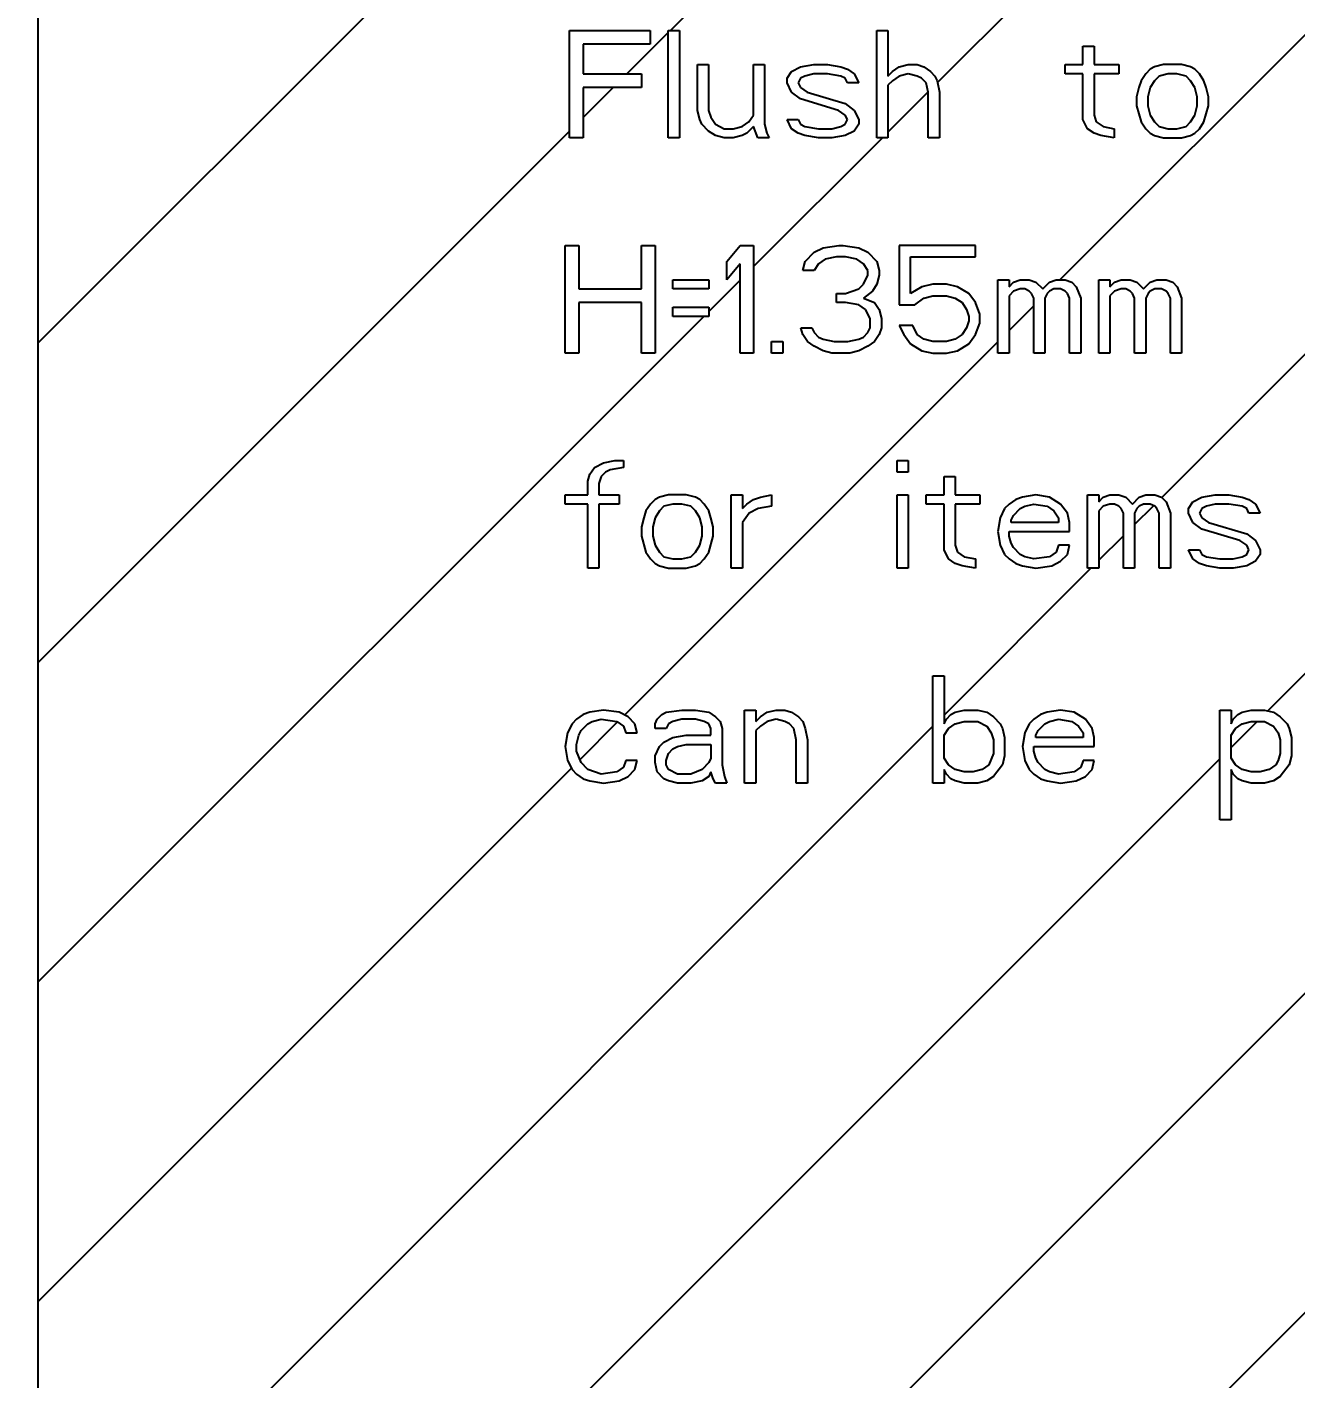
# Model space of a CAD drawing. Header units: millimetres. Extents: x 0 to 420, y 0 to 297.
# Drawn here: x 51.75 to 63.55, y 133.93 to 146.5 of the extents above; entities that cross this region are included whole.
import ezdxf

# ---------------------------------------------------------------- set-up
doc = ezdxf.new("R2010")
doc.units = ezdxf.units.MM
doc.header["$LTSCALE"] = 23.1
doc.layers.get('0').update_dxf_attribs({"linetype": 'CONTINUOUS'})
doc.layers.add('03___PRT_ALL_CURVES', color=7, linetype='CONTINUOUS')
doc.layers.add('06___PRT_ALL_SURFS', color=7, linetype='CONTINUOUS')
doc.styles.get("Standard").update_dxf_attribs({"font": 'txt', "width": 0.8})
doc.dimstyles.new('DIMSTYLE_1', dxfattribs={"dimtxt": 2.5, "dimasz": 3, "dimexe": 1.5, "dimexo": 1.2, "dimtad": 1, "dimdsep": 46, "dimtxsty": 'STANDARD', "dimblk": '_FILLED', "dimblk1": '_FILLED', "dimblk2": '_FILLED', "dimcen": 0.09, "dimazin": 2, "dimtp": 0.01, "dimtm": 0.01, "dimtfac": 1, "dimtofl": 0, "dimtmove": 0, "dimatfit": 3, "dimldrblk": '_FILLED', "dimfxl": 1, "dimtolj": 1, "dimarcsym": 0})

# ---------------------------------------------------------------- blocks, each defined once
blk = doc.blocks.new('_FILLED')
at = {"color": 0, "linetype": 'BYBLOCK'}
blk.add_solid([(0, 0), (-1, 0.1667), (-1, -0.1667)], dxfattribs=at)
blk = doc.blocks.new('*D0')
at = {"color": 7, "linetype": 'CONTINUOUS'}
for p, q in [((51.356, 210.903), (35.787, 210.903)), ((37.287, 210.903), (37.287, 145.203)), ((37.287, 79.503), (37.287, 145.203)), ((52.219, 79.503), (35.787, 79.503))]:
    blk.add_line(p, q, dxfattribs=at)
at = {"color": 7, "linetype": 'CONTINUOUS', "xscale": 3, "yscale": 3, "zscale": 3}
for p, rotation in [((37.287, 210.903), 90), ((37.287, 79.503), 270)]:
    blk.add_blockref('_FILLED', p, dxfattribs=dict(at, rotation=rotation))
at = {"color": 7, "linetype": 'CONTINUOUS', "insert": (34.162, 146.795), "char_height": 2.5, "width": 10, "attachment_point": 2, "rotation": 90, "line_spacing_factor": 0.9}
blk.add_mtext('131.4', dxfattribs=at)

msp = doc.modelspace()

# ---------------------------------------------------------------- linework, layer by layer
at = {"layer": '03___PRT_ALL_CURVES', "color": 7, "linetype": 'CONTINUOUS'}
for p, q in [((51.852, 209.403), (51.852, 96.603)), ((51.854, 143.557), (56.756, 148.46)), ((57.733, 146.466), (58.754, 147.487)), ((60.217, 145.98), (61.703, 147.466)), ((61.353, 144.147), (64.673, 147.466)), ((56.796, 145.466), (56.796, 146.466)), ((56.796, 146.466), (57.546, 146.466)), ((57.329, 146.062), (57.713, 146.447)), ((57.546, 146.466), (57.546, 146.339)), ((57.713, 145.466), (57.713, 146.466)), ((57.713, 146.466), (57.817, 146.466)), ((57.817, 146.466), (57.817, 145.466)), ((59.651, 145.466), (59.651, 146.466)), ((59.651, 146.466), (59.755, 146.466)), ((59.755, 146.466), (59.755, 146.041)), ((56.921, 146.339), (56.921, 146.062)), ((57.546, 146.339), (56.921, 146.339)), ((61.567, 146.147), (61.567, 146.318)), ((61.567, 146.318), (61.671, 146.318)), ((61.671, 146.318), (61.671, 146.147)), ((56.921, 146.062), (57.463, 146.062)), ((57.463, 146.062), (57.463, 145.935)), ((57.984, 145.722), (57.984, 146.147)), ((57.984, 146.147), (58.088, 146.147)), ((58.088, 146.147), (58.088, 145.722)), ((58.505, 145.679), (58.505, 146.147)), ((58.505, 146.147), (58.609, 146.147)), ((58.609, 146.147), (58.609, 145.594)), ((58.817, 146.02), (58.859, 146.083)), ((58.859, 146.083), (58.942, 146.126)), ((58.942, 146.126), (59.067, 146.147)), ((59.067, 146.062), (58.984, 146.041)), ((59.067, 146.147), (59.192, 146.147)), ((59.192, 146.062), (59.067, 146.062)), ((59.192, 146.147), (59.317, 146.126)), ((59.317, 146.041), (59.192, 146.062)), ((59.317, 146.126), (59.38, 146.105)), ((59.38, 146.105), (59.442, 146.062)), ((59.442, 146.062), (59.484, 145.977)), ((59.755, 146.041), (59.796, 146.083)), ((59.796, 146.083), (59.859, 146.126)), ((59.859, 146.126), (59.942, 146.147)), ((59.942, 146.062), (59.859, 146.041)), ((59.942, 146.147), (60.026, 146.147)), ((60.026, 146.041), (59.942, 146.062)), ((60.026, 146.147), (60.088, 146.126)), ((60.088, 146.126), (60.151, 146.083)), ((60.151, 146.083), (60.192, 146.041)), ((61.401, 146.062), (61.401, 146.147)), ((61.401, 146.147), (61.567, 146.147)), ((61.567, 146.062), (61.401, 146.062)), ((61.567, 145.637), (61.567, 146.062)), ((61.671, 146.147), (61.901, 146.147)), ((61.671, 146.062), (61.671, 145.679)), ((61.901, 146.062), (61.671, 146.062)), ((61.901, 146.147), (61.901, 146.062)), ((62.151, 146.062), (62.109, 145.998)), ((62.192, 146.105), (62.151, 146.062)), ((62.234, 146.126), (62.192, 146.105)), ((62.317, 146.147), (62.234, 146.126)), ((62.359, 146.062), (62.276, 146.041)), ((62.484, 146.147), (62.317, 146.147)), ((62.442, 146.062), (62.359, 146.062)), ((62.526, 146.041), (62.442, 146.062)), ((62.567, 146.126), (62.484, 146.147)), ((62.609, 146.105), (62.567, 146.126)), ((62.651, 146.062), (62.609, 146.105)), ((62.692, 145.998), (62.651, 146.062)), ((56.921, 145.935), (56.921, 145.466)), ((56.921, 145.655), (57.201, 145.935)), ((57.463, 145.935), (56.921, 145.935)), ((58.817, 145.977), (58.817, 146.02)), ((58.859, 145.892), (58.817, 145.977)), ((58.942, 146.02), (58.921, 145.977)), ((58.921, 145.977), (58.942, 145.935)), ((58.984, 146.041), (58.942, 146.02)), ((58.942, 145.935), (59.005, 145.892)), ((59.359, 146.02), (59.317, 146.041)), ((59.38, 145.977), (59.359, 146.02)), ((59.484, 145.977), (59.38, 145.977)), ((59.796, 145.998), (59.755, 145.956)), ((59.755, 145.956), (59.755, 145.466)), ((59.859, 146.041), (59.796, 145.998)), ((60.067, 146.02), (60.026, 146.041)), ((60.109, 145.977), (60.067, 146.02)), ((60.13, 145.892), (60.109, 145.977)), ((60.192, 146.041), (60.213, 145.998)), ((60.213, 145.998), (60.234, 145.892)), ((62.088, 145.935), (62.067, 145.849)), ((62.109, 145.998), (62.088, 145.935)), ((62.192, 145.935), (62.171, 145.849)), ((62.234, 145.998), (62.192, 145.935)), ((62.276, 146.041), (62.234, 145.998)), ((62.567, 145.998), (62.526, 146.041)), ((62.609, 145.935), (62.567, 145.998)), ((62.63, 145.849), (62.609, 145.935)), ((62.713, 145.935), (62.692, 145.998)), ((62.734, 145.849), (62.713, 145.935)), ((58.942, 145.828), (58.859, 145.892)), ((59.296, 145.722), (58.942, 145.828)), ((59.005, 145.892), (59.359, 145.786)), ((59.755, 145.518), (60.13, 145.893)), ((60.13, 145.466), (60.13, 145.892)), ((60.234, 145.892), (60.234, 145.466)), ((62.067, 145.849), (62.067, 145.764)), ((62.171, 145.849), (62.171, 145.764)), ((62.63, 145.764), (62.63, 145.849)), ((62.734, 145.764), (62.734, 145.849)), ((58.005, 145.637), (57.984, 145.722)), ((58.088, 145.722), (58.109, 145.658)), ((58.463, 145.615), (58.505, 145.679)), ((59.359, 145.679), (59.296, 145.722)), ((59.359, 145.786), (59.442, 145.722)), ((59.38, 145.637), (59.359, 145.679)), ((59.442, 145.722), (59.484, 145.637)), ((61.671, 145.679), (61.692, 145.615)), ((62.067, 145.764), (62.109, 145.615)), ((62.171, 145.764), (62.192, 145.679)), ((62.192, 145.679), (62.234, 145.615)), ((62.567, 145.615), (62.609, 145.679)), ((62.609, 145.679), (62.63, 145.764)), ((62.692, 145.615), (62.734, 145.764)), ((58.026, 145.594), (58.005, 145.637)), ((58.088, 145.53), (58.026, 145.594)), ((58.109, 145.658), (58.151, 145.594)), ((58.151, 145.594), (58.234, 145.552)), ((58.234, 145.552), (58.317, 145.552)), ((58.317, 145.552), (58.401, 145.573)), ((58.401, 145.573), (58.463, 145.615)), ((58.505, 145.573), (58.442, 145.509)), ((58.546, 145.466), (58.505, 145.573)), ((58.609, 145.594), (58.63, 145.509)), ((58.859, 145.552), (58.817, 145.637)), ((58.817, 145.637), (58.921, 145.637)), ((58.921, 145.509), (58.859, 145.552)), ((58.921, 145.637), (58.942, 145.594)), ((58.942, 145.594), (58.984, 145.573)), ((58.984, 145.573), (59.109, 145.552)), ((59.109, 145.552), (59.234, 145.552)), ((59.234, 145.552), (59.317, 145.573)), ((59.317, 145.573), (59.359, 145.594)), ((59.359, 145.594), (59.38, 145.637)), ((59.484, 145.594), (59.442, 145.53)), ((59.484, 145.637), (59.484, 145.594)), ((61.609, 145.552), (61.567, 145.637)), ((61.671, 145.509), (61.609, 145.552)), ((61.692, 145.615), (61.755, 145.573)), ((61.755, 145.573), (61.859, 145.552)), ((61.859, 145.552), (61.859, 145.466)), ((62.109, 145.615), (62.151, 145.552)), ((62.151, 145.552), (62.192, 145.509)), ((62.234, 145.615), (62.276, 145.573)), ((62.276, 145.573), (62.359, 145.552)), ((62.359, 145.552), (62.442, 145.552)), ((62.442, 145.552), (62.526, 145.573)), ((62.526, 145.573), (62.567, 145.615)), ((62.609, 145.509), (62.651, 145.552)), ((62.651, 145.552), (62.692, 145.615)), ((51.854, 140.587), (56.796, 145.53)), ((56.921, 145.466), (56.796, 145.466)), ((57.817, 145.466), (57.713, 145.466)), ((58.151, 145.488), (58.088, 145.53)), ((58.234, 145.466), (58.151, 145.488)), ((58.317, 145.466), (58.234, 145.466)), ((58.401, 145.488), (58.317, 145.466)), ((58.442, 145.509), (58.401, 145.488)), ((58.506, 144.27), (59.703, 145.466)), ((58.651, 145.466), (58.546, 145.466)), ((58.63, 145.509), (58.651, 145.466)), ((58.984, 145.488), (58.921, 145.509)), ((59.109, 145.466), (58.984, 145.488)), ((59.234, 145.466), (59.109, 145.466)), ((59.359, 145.488), (59.234, 145.466)), ((59.442, 145.53), (59.359, 145.488)), ((59.755, 145.466), (59.651, 145.466)), ((60.234, 145.466), (60.13, 145.466)), ((61.734, 145.488), (61.671, 145.509)), ((61.859, 145.466), (61.734, 145.488)), ((62.192, 145.509), (62.234, 145.488)), ((62.234, 145.488), (62.317, 145.466)), ((62.317, 145.466), (62.484, 145.466)), ((62.484, 145.466), (62.567, 145.488)), ((62.567, 145.488), (62.609, 145.509)), ((56.756, 143.466), (56.756, 144.466)), ((56.756, 144.466), (56.881, 144.466)), ((56.881, 144.466), (56.881, 144.062)), ((57.465, 144.062), (57.465, 144.466)), ((57.465, 144.466), (57.59, 144.466)), ((57.59, 144.466), (57.59, 143.466)), ((58.256, 144.318), (58.381, 144.466)), ((58.381, 144.466), (58.506, 144.466)), ((58.506, 144.466), (58.506, 143.466)), ((59.069, 144.403), (59.152, 144.445)), ((59.152, 144.445), (59.298, 144.466)), ((59.298, 144.466), (59.34, 144.466)), ((59.34, 144.466), (59.485, 144.445)), ((59.485, 144.445), (59.569, 144.403)), ((59.86, 144.466), (59.86, 143.913)), ((60.569, 144.466), (59.86, 144.466)), ((60.569, 144.36), (60.569, 144.466)), ((58.256, 144.147), (58.256, 144.318)), ((58.381, 144.296), (58.256, 144.147)), ((58.381, 143.466), (58.381, 144.296)), ((58.965, 144.232), (58.985, 144.318)), ((58.985, 144.318), (59.069, 144.403)), ((59.11, 144.296), (59.069, 144.232)), ((59.173, 144.339), (59.11, 144.296)), ((59.277, 144.36), (59.173, 144.339)), ((59.36, 144.36), (59.277, 144.36)), ((59.465, 144.339), (59.36, 144.36)), ((59.527, 144.296), (59.465, 144.339)), ((59.569, 144.232), (59.527, 144.296)), ((59.569, 144.403), (59.652, 144.318)), ((59.652, 144.318), (59.673, 144.232)), ((59.965, 144.02), (59.965, 144.36)), ((59.965, 144.36), (60.569, 144.36)), ((59.069, 144.232), (58.965, 144.232)), ((59.527, 144.105), (59.569, 144.19)), ((59.569, 144.19), (59.569, 144.232)), ((59.673, 144.19), (59.652, 144.105)), ((59.673, 144.232), (59.673, 144.19)), ((56.881, 144.062), (57.465, 144.062)), ((57.756, 144.062), (57.756, 144.147)), ((57.756, 144.147), (58.09, 144.147)), ((58.09, 144.062), (57.756, 144.062)), ((58.09, 144.147), (58.09, 144.062)), ((58.09, 143.853), (58.381, 144.145)), ((59.36, 144.02), (59.485, 144.062)), ((59.485, 144.062), (59.527, 144.105)), ((59.61, 144.041), (59.527, 143.977)), ((59.652, 144.105), (59.61, 144.041)), ((60.069, 144.083), (59.965, 144.02)), ((60.173, 144.105), (60.069, 144.083)), ((60.298, 144.105), (60.173, 144.105)), ((60.402, 144.083), (60.298, 144.105)), ((60.506, 144.02), (60.402, 144.083)), ((60.777, 143.466), (60.777, 144.147)), ((60.777, 144.147), (60.881, 144.147)), ((60.881, 144.147), (60.881, 144.083)), ((60.881, 144.083), (60.923, 144.126)), ((60.923, 144.041), (60.881, 143.998)), ((60.923, 144.126), (60.985, 144.147)), ((60.985, 144.062), (60.923, 144.041)), ((60.985, 144.147), (61.069, 144.147)), ((61.027, 144.062), (60.985, 144.062)), ((61.069, 144.041), (61.027, 144.062)), ((61.069, 144.147), (61.131, 144.126)), ((61.09, 144.02), (61.069, 144.041)), ((61.131, 144.126), (61.194, 144.062)), ((61.194, 144.062), (61.256, 144.126)), ((61.256, 144.041), (61.235, 144.02)), ((61.256, 144.126), (61.319, 144.147)), ((61.298, 144.062), (61.256, 144.041)), ((61.36, 144.062), (61.298, 144.062)), ((61.319, 144.147), (61.402, 144.147)), ((61.402, 144.041), (61.36, 144.062)), ((61.402, 144.147), (61.465, 144.126)), ((61.423, 144.02), (61.402, 144.041)), ((61.465, 144.126), (61.506, 144.083)), ((61.506, 144.083), (61.548, 143.977)), ((61.715, 143.466), (61.715, 144.147)), ((61.715, 144.147), (61.819, 144.147)), ((61.819, 144.147), (61.819, 144.083)), ((61.819, 144.083), (61.86, 144.126)), ((61.86, 144.041), (61.819, 143.998)), ((61.86, 144.126), (61.923, 144.147)), ((61.923, 144.062), (61.86, 144.041)), ((61.923, 144.147), (62.006, 144.147)), ((61.965, 144.062), (61.923, 144.062)), ((62.006, 144.041), (61.965, 144.062)), ((62.006, 144.147), (62.069, 144.126)), ((62.027, 144.02), (62.006, 144.041)), ((62.069, 144.126), (62.131, 144.062)), ((62.131, 144.062), (62.194, 144.126)), ((62.194, 144.041), (62.173, 144.02)), ((62.194, 144.126), (62.256, 144.147)), ((62.235, 144.062), (62.194, 144.041)), ((62.298, 144.062), (62.235, 144.062)), ((62.256, 144.147), (62.34, 144.147)), ((62.34, 144.041), (62.298, 144.062)), ((62.34, 144.147), (62.402, 144.126)), ((62.36, 144.02), (62.34, 144.041)), ((62.402, 144.126), (62.444, 144.083)), ((62.444, 144.083), (62.485, 143.977)), ((56.881, 143.935), (56.881, 143.466)), ((57.465, 143.935), (56.881, 143.935)), ((57.465, 143.466), (57.465, 143.935)), ((59.277, 143.935), (59.277, 144.02)), ((59.277, 144.02), (59.36, 144.02)), ((59.36, 143.935), (59.277, 143.935)), ((59.485, 143.913), (59.36, 143.935)), ((59.548, 143.871), (59.485, 143.913)), ((59.527, 143.977), (59.631, 143.935)), ((59.631, 143.935), (59.673, 143.871)), ((59.86, 143.913), (60.006, 143.913)), ((60.006, 143.913), (60.09, 143.977)), ((60.09, 143.977), (60.173, 143.998)), ((60.173, 143.998), (60.298, 143.998)), ((60.298, 143.998), (60.381, 143.977)), ((60.381, 143.977), (60.444, 143.935)), ((60.444, 143.935), (60.485, 143.871)), ((60.569, 143.935), (60.506, 144.02)), ((60.61, 143.828), (60.569, 143.935)), ((60.881, 143.998), (60.881, 143.466)), ((61.11, 143.977), (61.09, 144.02)), ((61.11, 143.466), (61.11, 143.977)), ((61.235, 144.02), (61.215, 143.977)), ((61.215, 143.977), (61.215, 143.466)), ((61.444, 143.977), (61.423, 144.02)), ((61.444, 143.466), (61.444, 143.977)), ((61.548, 143.977), (61.548, 143.466)), ((61.819, 143.998), (61.819, 143.466)), ((62.048, 143.977), (62.027, 144.02)), ((62.048, 143.466), (62.048, 143.977)), ((62.173, 144.02), (62.152, 143.977)), ((62.152, 143.977), (62.152, 143.466)), ((62.381, 143.977), (62.36, 144.02)), ((62.381, 143.466), (62.381, 143.977)), ((62.485, 143.977), (62.485, 143.466)), ((51.854, 137.617), (58.043, 143.807)), ((57.756, 143.807), (57.756, 143.892)), ((57.756, 143.892), (58.09, 143.892)), ((58.09, 143.807), (57.756, 143.807)), ((58.09, 143.892), (58.09, 143.807)), ((59.59, 143.786), (59.548, 143.871)), ((59.59, 143.7), (59.59, 143.786)), ((59.673, 143.871), (59.694, 143.786)), ((59.694, 143.786), (59.694, 143.7)), ((60.485, 143.871), (60.506, 143.807)), ((60.506, 143.807), (60.506, 143.764)), ((60.61, 143.743), (60.61, 143.828)), ((60.881, 143.675), (61.11, 143.904)), ((58.965, 143.637), (58.944, 143.7)), ((58.944, 143.7), (59.048, 143.7)), ((59.048, 143.7), (59.069, 143.658)), ((59.069, 143.658), (59.11, 143.615)), ((59.527, 143.615), (59.569, 143.658)), ((59.569, 143.658), (59.59, 143.7)), ((59.694, 143.7), (59.673, 143.637)), ((59.86, 143.722), (59.902, 143.637)), ((59.985, 143.722), (59.86, 143.722)), ((60.027, 143.637), (59.985, 143.722)), ((60.485, 143.7), (60.444, 143.637)), ((60.506, 143.764), (60.485, 143.7)), ((60.569, 143.637), (60.61, 143.743)), ((57.307, 140.1), (60.777, 143.571)), ((58.673, 143.466), (58.673, 143.573)), ((58.673, 143.573), (58.777, 143.573)), ((58.777, 143.573), (58.777, 143.466)), ((59.006, 143.573), (58.965, 143.637)), ((59.069, 143.53), (59.006, 143.573)), ((59.11, 143.615), (59.152, 143.594)), ((59.152, 143.594), (59.256, 143.573)), ((59.256, 143.573), (59.381, 143.573)), ((59.381, 143.573), (59.485, 143.594)), ((59.485, 143.594), (59.527, 143.615)), ((59.631, 143.573), (59.569, 143.53)), ((59.673, 143.637), (59.631, 143.573)), ((59.902, 143.637), (59.965, 143.552)), ((59.965, 143.552), (60.069, 143.488)), ((60.09, 143.594), (60.027, 143.637)), ((60.173, 143.573), (60.09, 143.594)), ((60.298, 143.573), (60.173, 143.573)), ((60.381, 143.594), (60.298, 143.573)), ((60.444, 143.637), (60.381, 143.594)), ((60.402, 143.488), (60.506, 143.552)), ((60.506, 143.552), (60.569, 143.637)), ((62.3, 142.124), (63.732, 143.556)), ((56.881, 143.466), (56.756, 143.466)), ((57.59, 143.466), (57.465, 143.466)), ((58.506, 143.466), (58.381, 143.466)), ((58.777, 143.466), (58.673, 143.466)), ((59.152, 143.488), (59.069, 143.53)), ((59.235, 143.466), (59.152, 143.488)), ((59.402, 143.466), (59.235, 143.466)), ((59.485, 143.488), (59.402, 143.466)), ((59.569, 143.53), (59.485, 143.488)), ((60.069, 143.488), (60.173, 143.466)), ((60.173, 143.466), (60.298, 143.466)), ((60.298, 143.466), (60.402, 143.488)), ((60.881, 143.466), (60.777, 143.466)), ((61.215, 143.466), (61.11, 143.466)), ((61.548, 143.466), (61.444, 143.466)), ((61.819, 143.466), (61.715, 143.466)), ((62.152, 143.466), (62.048, 143.466)), ((62.485, 143.466), (62.381, 143.466)), ((56.985, 142.339), (57.027, 142.403)), ((57.027, 142.403), (57.11, 142.445)), ((57.11, 142.445), (57.215, 142.466)), ((57.298, 142.403), (57.173, 142.381)), ((57.215, 142.466), (57.298, 142.466)), ((57.298, 142.466), (57.298, 142.403)), ((59.84, 142.36), (59.84, 142.466)), ((59.84, 142.466), (59.944, 142.466)), ((59.944, 142.466), (59.944, 142.36)), ((56.965, 142.275), (56.985, 142.339)), ((56.965, 142.147), (56.965, 142.275)), ((57.09, 142.318), (57.069, 142.254)), ((57.131, 142.36), (57.09, 142.318)), ((57.173, 142.381), (57.131, 142.36)), ((59.944, 142.36), (59.84, 142.36)), ((60.277, 142.147), (60.277, 142.318)), ((60.277, 142.318), (60.381, 142.318)), ((60.381, 142.318), (60.381, 142.147)), ((57.069, 142.254), (57.069, 142.147)), ((56.756, 142.062), (56.756, 142.147)), ((56.756, 142.147), (56.965, 142.147)), ((56.965, 142.062), (56.756, 142.062)), ((56.965, 141.466), (56.965, 142.062)), ((57.069, 142.147), (57.256, 142.147)), ((57.069, 142.062), (57.069, 141.466)), ((57.256, 142.062), (57.069, 142.062)), ((57.256, 142.147), (57.256, 142.062)), ((57.548, 142.062), (57.506, 141.998)), ((57.59, 142.105), (57.548, 142.062)), ((57.631, 142.126), (57.59, 142.105)), ((57.715, 142.147), (57.631, 142.126)), ((57.673, 142.041), (57.631, 141.998)), ((57.756, 142.062), (57.673, 142.041)), ((57.881, 142.147), (57.715, 142.147)), ((57.84, 142.062), (57.756, 142.062)), ((57.923, 142.041), (57.84, 142.062)), ((57.965, 142.126), (57.881, 142.147)), ((57.965, 141.998), (57.923, 142.041)), ((58.006, 142.105), (57.965, 142.126)), ((58.048, 142.062), (58.006, 142.105)), ((58.09, 141.998), (58.048, 142.062)), ((58.298, 141.466), (58.298, 142.147)), ((58.298, 142.147), (58.402, 142.147)), ((58.402, 142.147), (58.402, 142.02)), ((58.402, 142.02), (58.444, 142.062)), ((58.444, 142.062), (58.506, 142.105)), ((58.506, 142.105), (58.569, 142.126)), ((58.673, 142.041), (58.548, 142.02)), ((58.569, 142.126), (58.673, 142.147)), ((58.673, 142.147), (58.673, 142.041)), ((59.84, 141.466), (59.84, 142.147)), ((59.84, 142.147), (59.944, 142.147)), ((59.944, 142.147), (59.944, 141.466)), ((60.11, 142.062), (60.11, 142.147)), ((60.11, 142.147), (60.277, 142.147)), ((60.277, 142.062), (60.11, 142.062)), ((60.277, 141.637), (60.277, 142.062)), ((60.381, 142.147), (60.61, 142.147)), ((60.381, 142.062), (60.381, 141.679)), ((60.61, 142.062), (60.381, 142.062)), ((60.61, 142.147), (60.61, 142.062)), ((60.881, 142.062), (60.84, 142.02)), ((60.944, 142.105), (60.881, 142.062)), ((61.006, 142.126), (60.944, 142.105)), ((60.985, 142.02), (61.027, 142.041)), ((61.131, 142.147), (61.006, 142.126)), ((61.027, 142.041), (61.11, 142.062)), ((61.11, 142.062), (61.235, 142.041)), ((61.256, 142.126), (61.131, 142.147)), ((61.235, 142.041), (61.298, 141.998)), ((61.36, 142.062), (61.256, 142.126)), ((61.423, 141.977), (61.36, 142.062)), ((61.61, 141.466), (61.61, 142.147)), ((61.61, 142.147), (61.715, 142.147)), ((61.715, 142.147), (61.715, 142.083)), ((61.715, 142.083), (61.756, 142.126)), ((61.756, 142.041), (61.715, 141.998)), ((61.756, 142.126), (61.819, 142.147)), ((61.819, 142.062), (61.756, 142.041)), ((61.819, 142.147), (61.902, 142.147)), ((61.86, 142.062), (61.819, 142.062)), ((61.902, 142.041), (61.86, 142.062)), ((61.902, 142.147), (61.965, 142.126)), ((61.923, 142.02), (61.902, 142.041)), ((61.965, 142.126), (62.027, 142.062)), ((62.027, 142.062), (62.09, 142.126)), ((62.048, 141.872), (62.223, 142.047)), ((62.09, 142.041), (62.069, 142.02)), ((62.09, 142.126), (62.152, 142.147)), ((62.131, 142.062), (62.09, 142.041)), ((62.194, 142.062), (62.131, 142.062)), ((62.152, 142.147), (62.235, 142.147)), ((62.235, 142.041), (62.194, 142.062)), ((62.235, 142.147), (62.298, 142.126)), ((62.256, 142.02), (62.235, 142.041)), ((62.298, 142.126), (62.34, 142.083)), ((62.34, 142.083), (62.381, 141.977)), ((62.548, 142.02), (62.59, 142.083)), ((62.59, 142.083), (62.673, 142.126)), ((62.673, 142.126), (62.798, 142.147)), ((62.715, 142.041), (62.673, 142.02)), ((62.798, 142.062), (62.715, 142.041)), ((62.798, 142.147), (62.923, 142.147)), ((62.923, 142.062), (62.798, 142.062)), ((62.923, 142.147), (63.048, 142.126)), ((63.048, 142.041), (62.923, 142.062)), ((63.048, 142.126), (63.11, 142.105)), ((63.09, 142.02), (63.048, 142.041)), ((63.11, 142.105), (63.173, 142.062)), ((63.173, 142.062), (63.215, 141.977)), ((57.485, 141.935), (57.465, 141.849)), ((57.506, 141.998), (57.485, 141.935)), ((57.59, 141.935), (57.569, 141.849)), ((57.631, 141.998), (57.59, 141.935)), ((58.006, 141.935), (57.965, 141.998)), ((58.027, 141.849), (58.006, 141.935)), ((58.11, 141.935), (58.09, 141.998)), ((58.131, 141.849), (58.11, 141.935)), ((58.465, 141.977), (58.402, 141.892)), ((58.548, 142.02), (58.465, 141.977)), ((60.798, 141.935), (60.777, 141.807)), ((60.84, 142.02), (60.798, 141.935)), ((60.902, 141.913), (60.923, 141.956)), ((60.902, 141.892), (60.902, 141.913)), ((60.923, 141.956), (60.985, 142.02)), ((61.298, 141.998), (61.34, 141.935)), ((61.34, 141.935), (61.34, 141.892)), ((61.444, 141.892), (61.423, 141.977)), ((61.715, 141.998), (61.715, 141.466)), ((61.944, 141.977), (61.923, 142.02)), ((61.944, 141.466), (61.944, 141.977)), ((62.069, 142.02), (62.048, 141.977)), ((62.048, 141.977), (62.048, 141.466)), ((62.277, 141.977), (62.256, 142.02)), ((62.277, 141.466), (62.277, 141.977)), ((62.381, 141.977), (62.381, 141.466)), ((62.548, 141.977), (62.548, 142.02)), ((62.59, 141.892), (62.548, 141.977)), ((62.673, 142.02), (62.652, 141.977)), ((62.652, 141.977), (62.673, 141.935)), ((62.673, 141.935), (62.735, 141.892)), ((63.11, 141.977), (63.09, 142.02)), ((63.215, 141.977), (63.11, 141.977)), ((57.465, 141.849), (57.465, 141.764)), ((57.569, 141.849), (57.569, 141.764)), ((58.027, 141.764), (58.027, 141.849)), ((58.131, 141.764), (58.131, 141.849)), ((58.402, 141.892), (58.402, 141.466)), ((60.777, 141.807), (60.798, 141.679)), ((60.881, 141.764), (60.881, 141.807)), ((60.881, 141.807), (61.444, 141.807)), ((61.34, 141.892), (60.902, 141.892)), ((61.444, 141.807), (61.444, 141.892)), ((62.673, 141.828), (62.59, 141.892)), ((63.027, 141.722), (62.673, 141.828)), ((62.735, 141.892), (63.09, 141.786)), ((63.09, 141.786), (63.173, 141.722)), ((57.465, 141.764), (57.506, 141.615)), ((57.569, 141.764), (57.59, 141.679)), ((57.59, 141.679), (57.631, 141.615)), ((57.965, 141.615), (58.006, 141.679)), ((58.006, 141.679), (58.027, 141.764)), ((58.09, 141.615), (58.131, 141.764)), ((60.381, 141.679), (60.402, 141.615)), ((60.798, 141.679), (60.84, 141.594)), ((60.902, 141.7), (60.881, 141.764)), ((60.923, 141.658), (60.902, 141.7)), ((60.985, 141.594), (60.923, 141.658)), ((61.34, 141.679), (61.319, 141.615)), ((61.444, 141.679), (61.34, 141.679)), ((61.423, 141.594), (61.444, 141.679)), ((61.715, 141.539), (61.944, 141.768)), ((63.09, 141.679), (63.027, 141.722)), ((63.11, 141.637), (63.09, 141.679)), ((63.173, 141.722), (63.215, 141.637)), ((57.506, 141.615), (57.548, 141.552)), ((57.548, 141.552), (57.59, 141.509)), ((57.631, 141.615), (57.673, 141.573)), ((57.673, 141.573), (57.756, 141.552)), ((57.756, 141.552), (57.84, 141.552)), ((57.84, 141.552), (57.923, 141.573)), ((57.923, 141.573), (57.965, 141.615)), ((58.006, 141.509), (58.048, 141.552)), ((58.048, 141.552), (58.09, 141.615)), ((60.319, 141.552), (60.277, 141.637)), ((60.381, 141.509), (60.319, 141.552)), ((60.402, 141.615), (60.465, 141.573)), ((60.465, 141.573), (60.569, 141.552)), ((60.569, 141.552), (60.569, 141.466)), ((60.84, 141.594), (60.881, 141.552)), ((60.881, 141.552), (60.944, 141.509)), ((61.027, 141.573), (60.985, 141.594)), ((61.11, 141.552), (61.027, 141.573)), ((61.256, 141.573), (61.11, 141.552)), ((61.319, 141.615), (61.256, 141.573)), ((61.277, 141.488), (61.36, 141.53)), ((61.36, 141.53), (61.423, 141.594)), ((62.59, 141.552), (62.548, 141.637)), ((62.548, 141.637), (62.652, 141.637)), ((62.652, 141.509), (62.59, 141.552)), ((62.652, 141.637), (62.673, 141.594)), ((62.673, 141.594), (62.715, 141.573)), ((62.715, 141.573), (62.84, 141.552)), ((62.84, 141.552), (62.965, 141.552)), ((62.965, 141.552), (63.048, 141.573)), ((63.048, 141.573), (63.09, 141.594)), ((63.09, 141.594), (63.11, 141.637)), ((63.173, 141.53), (63.09, 141.488)), ((63.215, 141.594), (63.173, 141.53)), ((63.215, 141.637), (63.215, 141.594)), ((57.069, 141.466), (56.965, 141.466)), ((57.59, 141.509), (57.631, 141.488)), ((57.631, 141.488), (57.715, 141.466)), ((57.715, 141.466), (57.881, 141.466)), ((57.881, 141.466), (57.965, 141.488)), ((57.965, 141.488), (58.006, 141.509)), ((58.402, 141.466), (58.298, 141.466)), ((58.856, 129.771), (70.597, 141.511)), ((59.944, 141.466), (59.84, 141.466)), ((60.277, 140.101), (61.642, 141.466)), ((60.444, 141.488), (60.381, 141.509)), ((60.569, 141.466), (60.444, 141.488)), ((60.944, 141.509), (61.006, 141.488)), ((61.006, 141.488), (61.131, 141.466)), ((61.131, 141.466), (61.277, 141.488)), ((61.715, 141.466), (61.61, 141.466)), ((62.048, 141.466), (61.944, 141.466)), ((62.381, 141.466), (62.277, 141.466)), ((62.715, 141.488), (62.652, 141.509)), ((62.84, 141.466), (62.715, 141.488)), ((62.965, 141.466), (62.84, 141.466)), ((63.09, 141.488), (62.965, 141.466)), ((63.286, 140.14), (64.652, 141.506)), ((60.173, 139.466), (60.173, 140.466)), ((60.173, 140.466), (60.277, 140.466)), ((60.277, 140.466), (60.277, 140.02)), ((57.11, 140.147), (56.985, 140.126)), ((57.256, 140.126), (57.11, 140.147)), ((57.694, 140.126), (57.84, 140.147)), ((57.84, 140.147), (57.965, 140.147)), ((57.965, 140.147), (58.09, 140.126)), ((58.423, 139.466), (58.423, 140.147)), ((58.423, 140.147), (58.527, 140.147)), ((58.527, 140.147), (58.527, 140.041)), ((58.631, 140.126), (58.715, 140.147)), ((58.715, 140.147), (58.798, 140.147)), ((58.798, 140.147), (58.86, 140.126)), ((60.381, 140.126), (60.465, 140.147)), ((60.465, 140.147), (60.59, 140.147)), ((60.59, 140.147), (60.673, 140.126)), ((61.36, 140.147), (61.235, 140.126)), ((61.485, 140.126), (61.36, 140.147)), ((62.84, 139.126), (62.84, 140.147)), ((62.84, 140.147), (62.944, 140.147)), ((62.944, 140.147), (62.944, 140.02)), ((63.048, 140.126), (63.131, 140.147)), ((63.131, 140.147), (63.256, 140.147)), ((63.256, 140.147), (63.34, 140.126)), ((56.819, 140.02), (56.777, 139.935)), ((56.86, 140.062), (56.819, 140.02)), ((56.923, 140.105), (56.86, 140.062)), ((56.891, 139.685), (57.242, 140.036)), ((56.902, 139.956), (56.965, 140.02)), ((56.985, 140.126), (56.923, 140.105)), ((56.965, 140.02), (57.006, 140.041)), ((57.006, 140.041), (57.09, 140.062)), ((57.09, 140.062), (57.235, 140.041)), ((57.235, 140.041), (57.298, 139.998)), ((57.34, 140.083), (57.256, 140.126)), ((57.402, 140.02), (57.34, 140.083)), ((57.423, 139.935), (57.402, 140.02)), ((57.59, 140.02), (57.61, 140.062)), ((57.59, 139.977), (57.59, 140.02)), ((57.61, 140.062), (57.652, 140.105)), ((57.652, 140.105), (57.694, 140.126)), ((57.715, 140.02), (57.694, 139.977)), ((57.756, 140.041), (57.715, 140.02)), ((57.84, 140.062), (57.756, 140.041)), ((57.965, 140.062), (57.84, 140.062)), ((58.048, 140.041), (57.965, 140.062)), ((58.09, 140.02), (58.048, 140.041)), ((58.09, 140.126), (58.152, 140.083)), ((58.11, 139.977), (58.09, 140.02)), ((58.152, 140.083), (58.194, 140.041)), ((58.194, 140.041), (58.215, 139.977)), ((58.527, 140.041), (58.569, 140.083)), ((58.569, 140.083), (58.631, 140.126)), ((58.631, 140.041), (58.569, 139.998)), ((58.715, 140.062), (58.631, 140.041)), ((58.798, 140.041), (58.715, 140.062)), ((58.84, 140.02), (58.798, 140.041)), ((58.881, 139.977), (58.84, 140.02)), ((58.86, 140.126), (58.923, 140.083)), ((58.923, 140.083), (58.965, 140.041)), ((58.965, 140.041), (58.985, 139.977)), ((60.277, 140.02), (60.298, 140.062)), ((60.298, 140.062), (60.34, 140.105)), ((60.319, 139.977), (60.381, 140.02)), ((60.34, 140.105), (60.381, 140.126)), ((60.381, 140.02), (60.465, 140.041)), ((60.465, 140.041), (60.59, 140.041)), ((60.59, 140.041), (60.673, 139.998)), ((60.673, 140.126), (60.735, 140.083)), ((60.735, 140.083), (60.798, 140.02)), ((60.798, 140.02), (60.819, 139.977)), ((61.069, 140.02), (61.027, 139.935)), ((61.11, 140.062), (61.069, 140.02)), ((61.173, 140.105), (61.11, 140.062)), ((61.152, 139.956), (61.215, 140.02)), ((61.235, 140.126), (61.173, 140.105)), ((61.215, 140.02), (61.256, 140.041)), ((61.256, 140.041), (61.34, 140.062)), ((61.34, 140.062), (61.465, 140.041)), ((61.465, 140.041), (61.527, 139.998)), ((61.59, 140.062), (61.485, 140.126)), ((61.652, 139.977), (61.59, 140.062)), ((62.944, 140.02), (62.965, 140.062)), ((62.944, 139.798), (63.187, 140.041)), ((62.965, 140.062), (63.006, 140.105)), ((62.985, 139.977), (63.048, 140.02)), ((63.006, 140.105), (63.048, 140.126)), ((63.048, 140.02), (63.131, 140.041)), ((63.131, 140.041), (63.256, 140.041)), ((63.256, 140.041), (63.34, 139.998)), ((63.34, 140.126), (63.402, 140.083)), ((63.402, 140.083), (63.465, 140.02)), ((63.465, 140.02), (63.485, 139.977)), ((51.853, 131.677), (60.173, 139.997)), ((56.777, 139.935), (56.756, 139.807)), ((56.86, 139.828), (56.881, 139.913)), ((56.881, 139.913), (56.902, 139.956)), ((57.298, 139.998), (57.319, 139.935)), ((57.319, 139.935), (57.423, 139.935)), ((57.694, 139.977), (57.59, 139.977)), ((57.673, 139.849), (57.756, 139.892)), ((57.756, 139.892), (57.881, 139.913)), ((57.881, 139.913), (58.11, 139.913)), ((58.11, 139.913), (58.11, 139.977)), ((58.215, 139.977), (58.215, 139.637)), ((58.569, 139.998), (58.527, 139.956)), ((58.527, 139.956), (58.527, 139.466)), ((58.902, 139.871), (58.881, 139.977)), ((58.985, 139.977), (59.006, 139.871)), ((60.277, 139.913), (60.319, 139.977)), ((60.277, 139.7), (60.277, 139.913)), ((60.673, 139.998), (60.715, 139.935)), ((60.715, 139.935), (60.735, 139.871)), ((60.819, 139.977), (60.84, 139.892)), ((60.84, 139.892), (60.84, 139.722)), ((61.027, 139.935), (61.006, 139.807)), ((61.131, 139.913), (61.152, 139.956)), ((61.131, 139.892), (61.131, 139.913)), ((61.569, 139.892), (61.131, 139.892)), ((61.527, 139.998), (61.569, 139.935)), ((61.569, 139.935), (61.569, 139.892)), ((61.673, 139.892), (61.652, 139.977)), ((61.673, 139.807), (61.673, 139.892)), ((62.944, 139.913), (62.985, 139.977)), ((62.944, 139.7), (62.944, 139.913)), ((63.34, 139.998), (63.381, 139.935)), ((63.381, 139.935), (63.402, 139.871)), ((63.485, 139.977), (63.506, 139.892)), ((63.506, 139.892), (63.506, 139.722)), ((56.756, 139.807), (56.777, 139.679)), ((56.86, 139.764), (56.86, 139.828)), ((56.902, 139.658), (56.86, 139.764)), ((57.59, 139.722), (57.631, 139.807)), ((57.631, 139.807), (57.673, 139.849)), ((57.715, 139.743), (57.756, 139.786)), ((57.756, 139.786), (57.798, 139.807)), ((57.798, 139.807), (57.881, 139.828)), ((57.881, 139.828), (58.11, 139.828)), ((58.11, 139.828), (58.11, 139.7)), ((58.902, 139.466), (58.902, 139.871)), ((59.006, 139.871), (59.006, 139.466)), ((60.735, 139.871), (60.735, 139.743)), ((61.006, 139.807), (61.027, 139.679)), ((61.11, 139.764), (61.11, 139.807)), ((61.11, 139.807), (61.673, 139.807)), ((61.131, 139.7), (61.11, 139.764)), ((63.402, 139.871), (63.402, 139.743)), ((51.853, 128.707), (62.84, 139.694)), ((56.777, 139.679), (56.819, 139.594)), ((56.965, 139.594), (56.902, 139.658)), ((57.319, 139.679), (57.298, 139.615)), ((57.423, 139.679), (57.319, 139.679)), ((57.402, 139.594), (57.423, 139.679)), ((57.59, 139.658), (57.59, 139.722)), ((57.61, 139.573), (57.59, 139.658)), ((57.694, 139.679), (57.715, 139.743)), ((57.694, 139.637), (57.694, 139.679)), ((57.715, 139.594), (57.694, 139.637)), ((58.09, 139.658), (58.027, 139.594)), ((58.11, 139.7), (58.09, 139.658)), ((58.215, 139.637), (58.235, 139.53)), ((60.319, 139.637), (60.277, 139.7)), ((60.381, 139.594), (60.319, 139.637)), ((60.694, 139.637), (60.631, 139.594)), ((60.735, 139.743), (60.694, 139.637)), ((60.819, 139.637), (60.735, 139.53)), ((60.84, 139.722), (60.819, 139.637)), ((61.027, 139.679), (61.069, 139.594)), ((61.152, 139.658), (61.131, 139.7)), ((61.215, 139.594), (61.152, 139.658)), ((61.569, 139.679), (61.548, 139.615)), ((61.673, 139.679), (61.569, 139.679)), ((61.652, 139.594), (61.673, 139.679)), ((62.985, 139.637), (62.944, 139.7)), ((63.048, 139.594), (62.985, 139.637)), ((63.36, 139.637), (63.298, 139.594)), ((63.381, 139.679), (63.36, 139.637)), ((63.402, 139.743), (63.381, 139.679)), ((63.485, 139.637), (63.402, 139.53)), ((63.506, 139.722), (63.485, 139.637)), ((51.854, 134.647), (56.813, 139.607)), ((56.819, 139.594), (56.86, 139.552)), ((56.86, 139.552), (56.923, 139.509)), ((57.09, 139.552), (56.965, 139.594)), ((57.235, 139.573), (57.09, 139.552)), ((57.298, 139.615), (57.235, 139.573)), ((57.256, 139.488), (57.34, 139.53)), ((57.34, 139.53), (57.402, 139.594)), ((57.673, 139.509), (57.61, 139.573)), ((57.798, 139.552), (57.715, 139.594)), ((57.923, 139.552), (57.798, 139.552)), ((58.027, 139.594), (57.923, 139.552)), ((58.09, 139.53), (58.027, 139.488)), ((58.11, 139.573), (58.09, 139.53)), ((58.131, 139.509), (58.11, 139.573)), ((58.235, 139.53), (58.256, 139.466)), ((60.298, 139.552), (60.277, 139.594)), ((60.277, 139.594), (60.277, 139.466)), ((60.34, 139.509), (60.298, 139.552)), ((60.465, 139.573), (60.381, 139.594)), ((60.548, 139.573), (60.465, 139.573)), ((60.631, 139.594), (60.548, 139.573)), ((60.735, 139.53), (60.673, 139.488)), ((61.069, 139.594), (61.11, 139.552)), ((61.11, 139.552), (61.173, 139.509)), ((61.256, 139.573), (61.215, 139.594)), ((61.34, 139.552), (61.256, 139.573)), ((61.485, 139.573), (61.34, 139.552)), ((61.548, 139.615), (61.485, 139.573)), ((61.506, 139.488), (61.59, 139.53)), ((61.59, 139.53), (61.652, 139.594)), ((62.944, 139.594), (62.944, 139.126)), ((62.965, 139.552), (62.944, 139.594)), ((63.006, 139.509), (62.965, 139.552)), ((63.131, 139.573), (63.048, 139.594)), ((63.215, 139.573), (63.131, 139.573)), ((63.298, 139.594), (63.215, 139.573)), ((63.402, 139.53), (63.34, 139.488)), ((56.923, 139.509), (56.985, 139.488)), ((56.985, 139.488), (57.11, 139.466)), ((57.11, 139.466), (57.256, 139.488)), ((57.388, 131.272), (65.618, 139.502)), ((57.715, 139.488), (57.673, 139.509)), ((57.798, 139.466), (57.715, 139.488)), ((57.923, 139.466), (57.798, 139.466)), ((58.027, 139.488), (57.923, 139.466)), ((58.152, 139.466), (58.131, 139.509)), ((58.256, 139.466), (58.152, 139.466)), ((58.527, 139.466), (58.423, 139.466)), ((59.006, 139.466), (58.902, 139.466)), ((60.277, 139.466), (60.173, 139.466)), ((60.381, 139.488), (60.34, 139.509)), ((60.465, 139.466), (60.381, 139.488)), ((60.59, 139.466), (60.465, 139.466)), ((60.673, 139.488), (60.59, 139.466)), ((61.173, 139.509), (61.235, 139.488)), ((61.235, 139.488), (61.36, 139.466)), ((61.36, 139.466), (61.506, 139.488)), ((63.048, 139.488), (63.006, 139.509)), ((63.131, 139.466), (63.048, 139.488)), ((63.256, 139.466), (63.131, 139.466)), ((63.34, 139.488), (63.256, 139.466)), ((62.944, 139.126), (62.84, 139.126))]:
    msp.add_line(p, q, dxfattribs=at)
at = {"layer": '06___PRT_ALL_SURFS', "color": 7, "linetype": 'CONTINUOUS'}
msp.add_line((51.852, 209.407), (51.852, 95.799), dxfattribs=at)

# ---------------------------------------------------------------- dimensions: what is measured, and where the dimension line sits
at = {"color": 7, "linetype": 'CONTINUOUS'}
dim = msp.add_linear_dim(base=(37.287, 79.503), p1=(52.556, 210.903), p2=(53.419, 79.503), angle=270, dimstyle='DIMSTYLE_1', dxfattribs=at)
dim.commit()
dim.dimension.update_dxf_attribs({"geometry": '*D0', "text_midpoint": (37.287, 147.108), "dimtype": 160})

doc.saveas('drawing.dxf')
